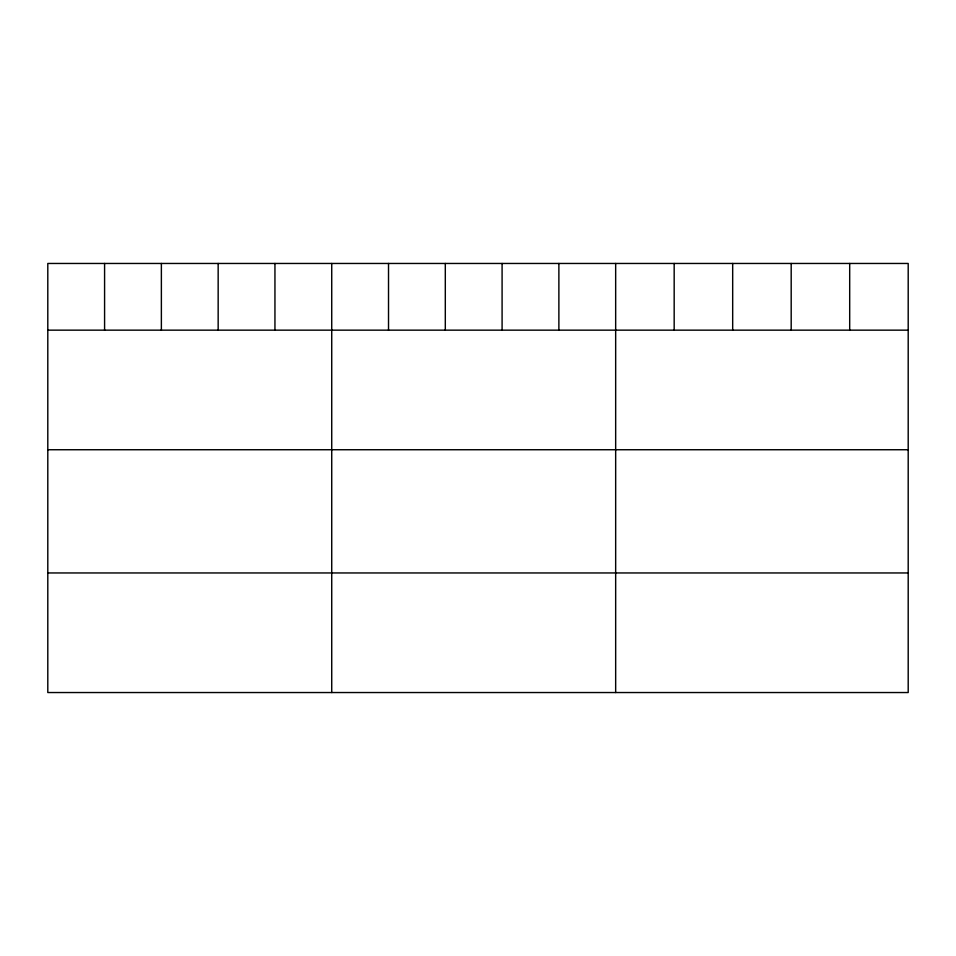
<?xml version="1.0" encoding="UTF-8"?>
<svg xmlns="http://www.w3.org/2000/svg" width="956" height="956" viewBox="0 0 956 956"><rect width="100%" height="100%" fill="white"/><g stroke="black" fill="none" stroke-linecap="round" stroke-linejoin="round"><path stroke-width="1.43" d="M908.2 330.155L908.2 692.538L47.8 692.538L47.8 263.462L908.2 263.462L908.2 330.155L47.8 330.155M47.8 449.738L908.2 449.738M47.8 572.955L908.2 572.955M849.693 263.462L849.693 330.155M791.186 263.462L791.186 330.155M732.678 263.462L732.678 330.155M674.171 263.462L674.171 330.155M615.664 263.462L615.664 692.538M558.878 263.462L558.878 330.155M502.091 263.462L502.091 330.155M445.305 263.462L445.305 330.155M388.518 263.462L388.518 330.155M331.732 263.462L331.732 692.538M274.946 263.462L274.946 330.155M218.159 263.462L218.159 330.155M161.373 263.462L161.373 330.155M104.586 263.462L104.586 330.155"/></g></svg>
